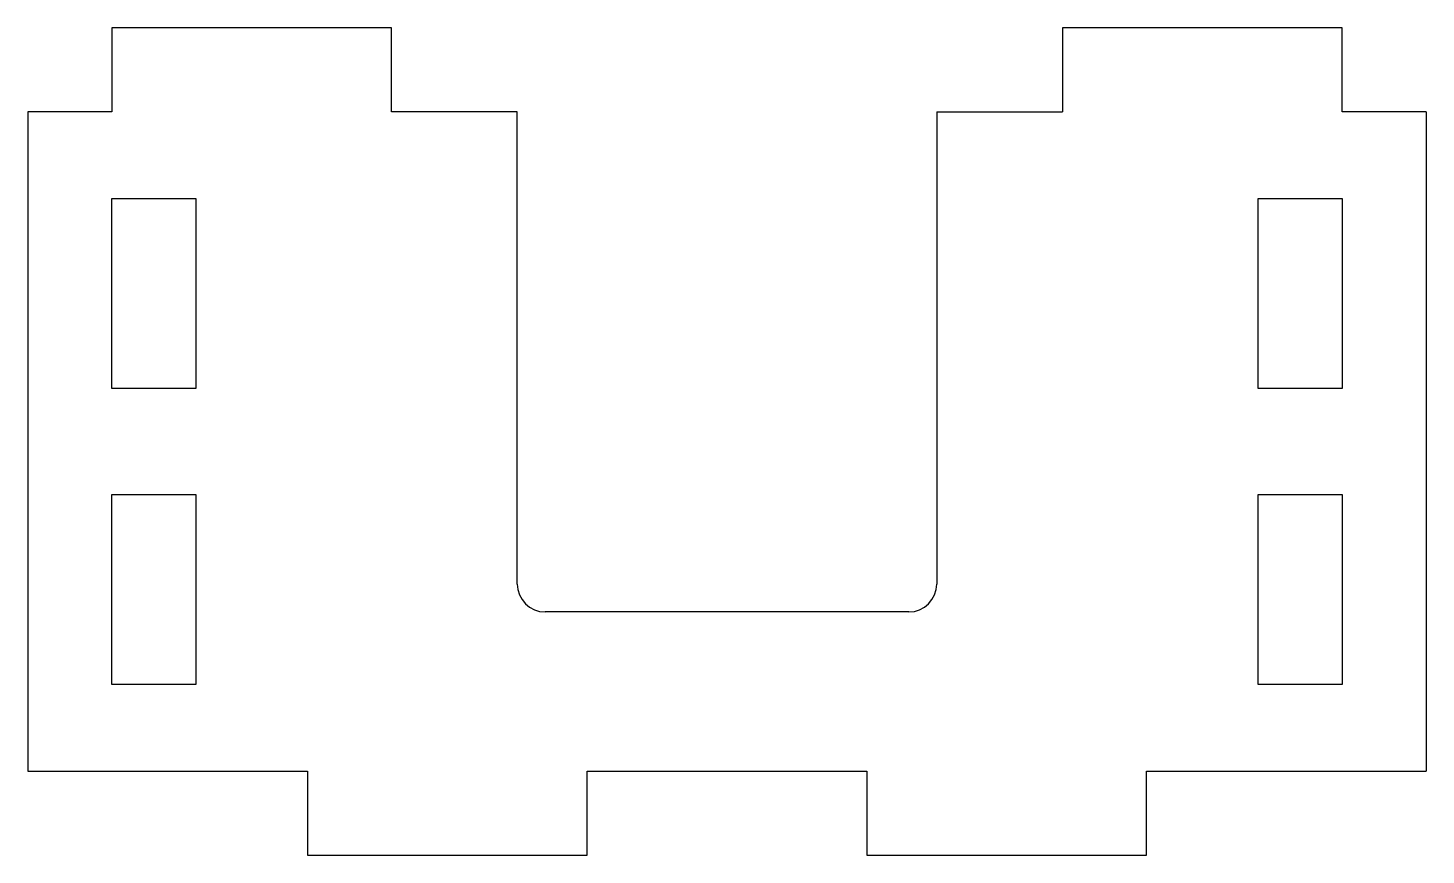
# Model space of a CAD drawing. Extents: x 0 to 50, y -3 to 26.6.
import ezdxf

# ---------------------------------------------------------------- set-up
doc = ezdxf.new("R2010")
doc.units = 0
doc.layers.get('0').update_dxf_attribs({"linetype": 'continuous'})

# ---------------------------------------------------------------- blocks, each defined once
blk = doc.blocks.new('FILLET004')
at = {"color": 0}
for p, q in [((13, 26.6), (3, 26.6)), ((3, 26.6), (3, 23.6)), ((13, 23.6), (13, 26.6)), ((37, 26.6), (37, 23.6)), ((47, 26.6), (37, 26.6)), ((47, 23.6), (47, 26.6)), ((3, 23.6), (0, 23.6)), ((0, 23.6), (0, 0)), ((17.5, 23.6), (13, 23.6)), ((17.5, 6.7), (17.5, 23.6)), ((32.5, 23.6), (32.5, 6.7)), ((32.5, 23.6), (37, 23.6)), ((50, 23.6), (47, 23.6)), ((50, 23.6), (50, 0)), ((3, 20.5), (6, 20.5)), ((3, 13.7), (3, 20.5)), ((6, 20.5), (6, 13.7)), ((44, 20.5), (47, 20.5)), ((44, 13.7), (44, 20.5)), ((47, 20.5), (47, 13.7)), ((6, 13.7), (3, 13.7)), ((47, 13.7), (44, 13.7)), ((3, 9.9), (6, 9.9)), ((3, 3.1), (3, 9.9)), ((6, 9.9), (6, 3.1)), ((44, 9.9), (47, 9.9)), ((44, 3.1), (44, 9.9)), ((47, 9.9), (47, 3.1)), ((31.5, 5.7), (18.5, 5.7)), ((6, 3.1), (3, 3.1)), ((47, 3.1), (44, 3.1)), ((0, 0), (10, 0)), ((10, 0), (10, -3)), ((20, 0), (30, 0)), ((20, -3), (20, 0)), ((30, 0), (30, -3)), ((40, 0), (50, 0)), ((40, -3), (40, 0)), ((10, -3), (20, -3)), ((30, -3), (40, -3))]:
    blk.add_line(p, q, dxfattribs=at)
for centre, start, end in [((18.5, 6.7), -180, -90), ((31.5, 6.7), -90, 0)]:
    blk.add_arc(centre, 1, start, end, dxfattribs=at)

msp = doc.modelspace()

# ---------------------------------------------------------------- block references
at = {"color": 0}
msp.add_blockref('FILLET004', (0, 0), dxfattribs=at)

doc.saveas('drawing.dxf')
